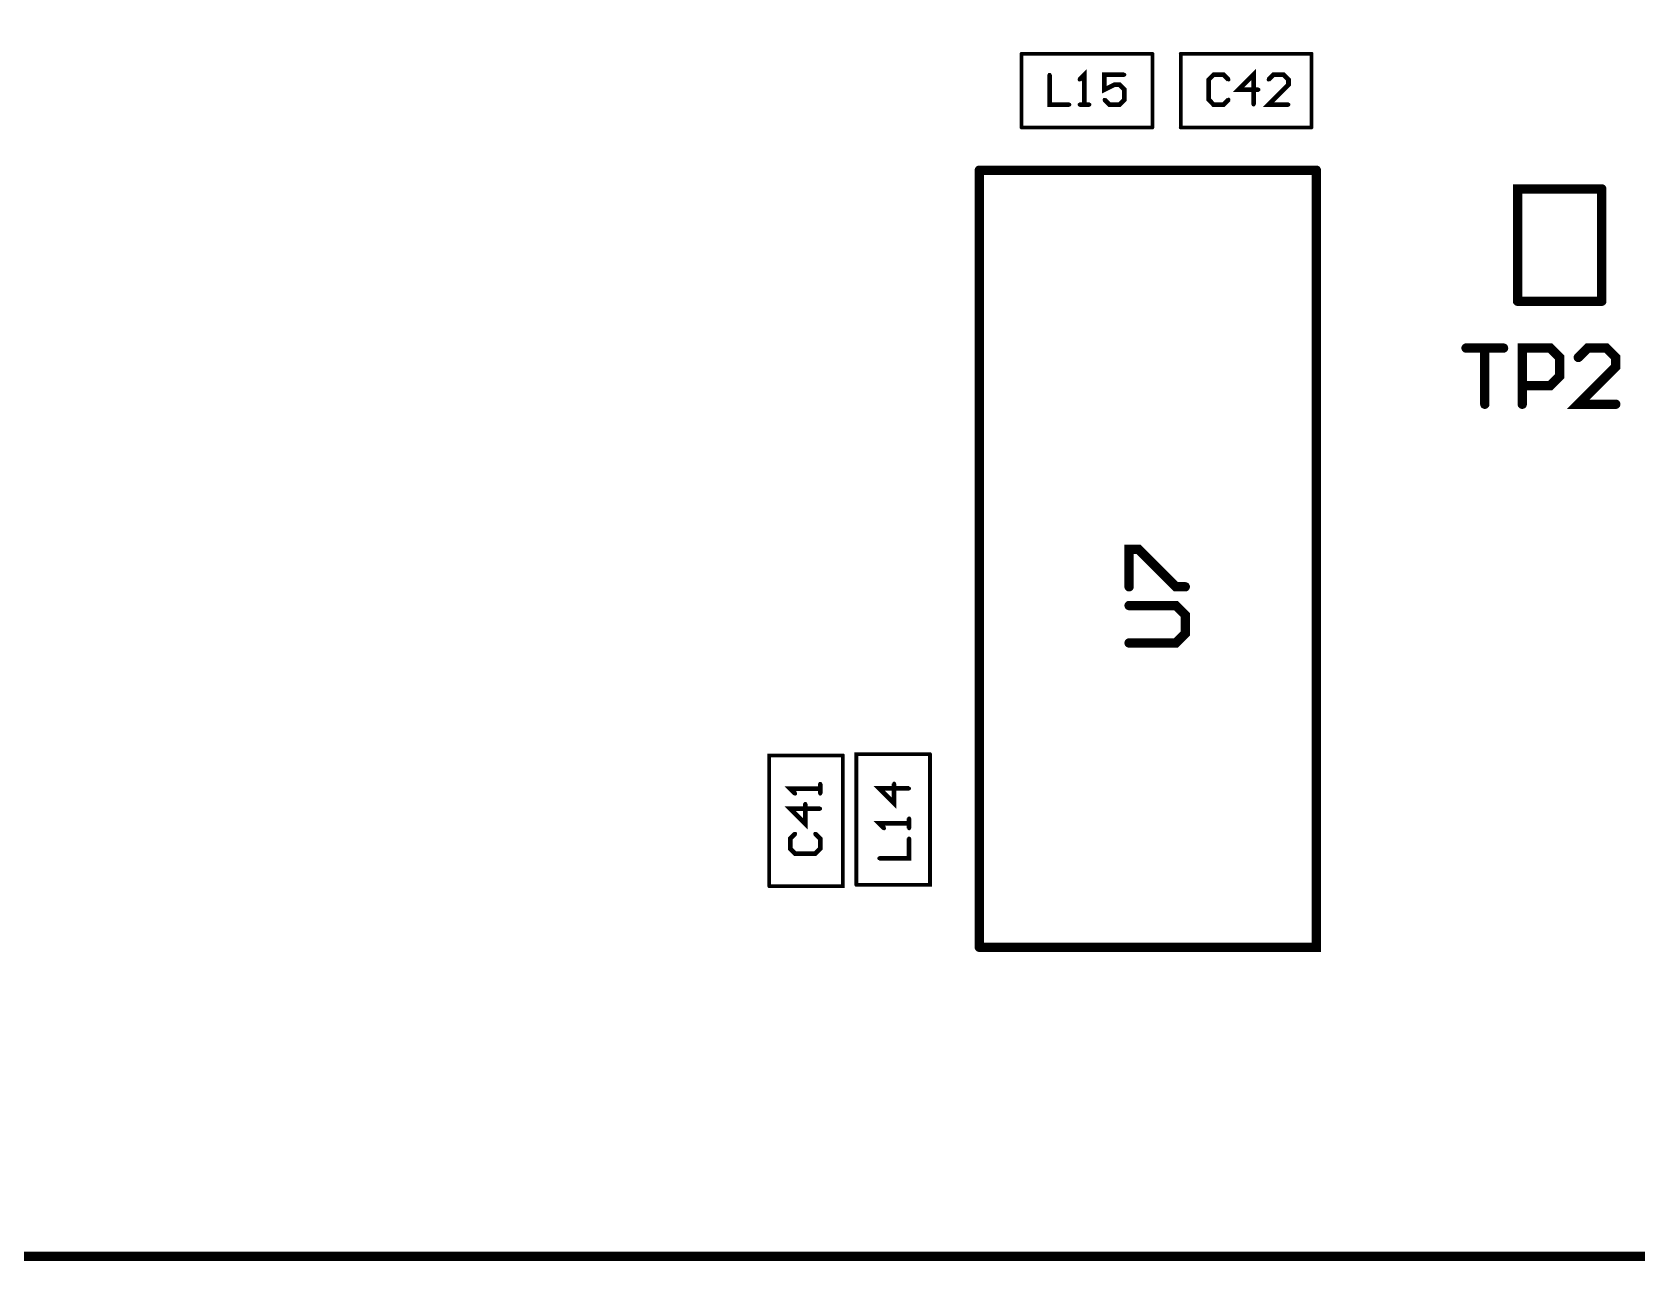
# Model space of a CAD drawing. Extents: x -4.2 to 14.8, y -3.5 to 8.8.
# Drawn here: x 0.006538 to 0.008252, y -0.000205 to 0.001107 of the extents above; entities that cross this region are included whole.
import ezdxf

# ---------------------------------------------------------------- set-up
doc = ezdxf.new("R2010")
doc.units = 0
doc.layers.add('2D_LINE_00', color=1, linetype='CONTINUOUS')

# ---------------------------------------------------------------- blocks, each defined once
blk = doc.blocks.new('SMOOTH_0$00001')
at = {"const_width": 0.00000499}
blk.add_lwpolyline([(-0.0000025, 0, 1), (0.0000025, 0, 1)], format="xyb", close=True, dxfattribs=at)
blk = doc.blocks.new('DRAWING_276')
at = {"layer": '2D_LINE_00', "const_width": 0.00001}
blk.add_lwpolyline([(0, 0), (0.00009, 0)], dxfattribs=at)
at = {"layer": '2D_LINE_00'}
for p in [(0, 0), (0.00009, 0)]:
    blk.add_blockref('SMOOTH_0$00001', p, dxfattribs=at)
blk = doc.blocks.new('DRAWING_277')
at = {"layer": '2D_LINE_00', "const_width": 0.00001}
blk.add_lwpolyline([(0, 0), (0, 0.00012), (0.00009, 0.00012)], dxfattribs=at)
at = {"layer": '2D_LINE_00'}
for p in [(0, 0.00012), (0.00009, 0.00012), (0, 0)]:
    blk.add_blockref('SMOOTH_0$00001', p, dxfattribs=at)
blk = doc.blocks.new('DRAWING_278')
at = {"layer": '2D_LINE_00', "const_width": 0.00001}
blk.add_lwpolyline([(0, 0), (0, 0.00012)], dxfattribs=at)
at = {"layer": '2D_LINE_00'}
for p in [(0, 0.00012), (0, 0)]:
    blk.add_blockref('SMOOTH_0$00001', p, dxfattribs=at)
blk = doc.blocks.new('DRAWING_305')
at = {"layer": '2D_LINE_00', "const_width": 0.00001}
blk.add_lwpolyline([(0, 0), (0.00036, 0), (0.00036, 0.00083)], dxfattribs=at)
at = {"layer": '2D_LINE_00'}
for p in [(0.00036, 0.00083), (0, 0), (0.00036, 0)]:
    blk.add_blockref('SMOOTH_0$00001', p, dxfattribs=at)
blk = doc.blocks.new('DRAWING_306')
at = {"layer": '2D_LINE_00', "const_width": 0.00001}
blk.add_lwpolyline([(0, 0), (0.00036, 0)], dxfattribs=at)
at = {"layer": '2D_LINE_00'}
for p in [(0, 0), (0.00036, 0)]:
    blk.add_blockref('SMOOTH_0$00001', p, dxfattribs=at)
blk = doc.blocks.new('DRAWING_307')
at = {"layer": '2D_LINE_00', "const_width": 0.00001}
blk.add_lwpolyline([(0, 0), (0, 0.00083)], dxfattribs=at)
at = {"layer": '2D_LINE_00'}
for p in [(0, 0.00083), (0, 0)]:
    blk.add_blockref('SMOOTH_0$00001', p, dxfattribs=at)
blk = doc.blocks.new('DRAWING_308')
at = {"layer": '2D_LINE_00', "const_width": 0.00001}
blk.add_lwpolyline([(0, 0), (0.01123, 0), (0.01123, 0.0074)], dxfattribs=at)
blk = doc.blocks.new('DRAWING_516')
at = {"layer": '2D_LINE_00', "const_width": 0.00001}
blk.add_lwpolyline([(0, 0), (0.00004, 0), (0.00002, 0), (0.00002, -0.00006)], dxfattribs=at)
at = {"layer": '2D_LINE_00'}
for p in [(0, 0), (0.00002, 0), (0.00004, 0), (0.00002, -0.00006)]:
    blk.add_blockref('SMOOTH_0$00001', p, dxfattribs=at)
blk = doc.blocks.new('DRAWING_517')
at = {"layer": '2D_LINE_00', "const_width": 0.00001}
blk.add_lwpolyline([(0, 0), (0, 0.00006), (0.00003, 0.00006), (0.00004, 0.00005), (0.00004, 0.00003), (0.00003, 0.00002), (0, 0.00002)], dxfattribs=at)
at = {"layer": '2D_LINE_00'}
for p in [(0, 0.00006), (0.00003, 0.00006), (0.00004, 0.00005), (0.00004, 0.00003), (0, 0.00002), (0.00003, 0.00002), (0, 0)]:
    blk.add_blockref('SMOOTH_0$00001', p, dxfattribs=at)
blk = doc.blocks.new('DRAWING_518')
at = {"layer": '2D_LINE_00', "const_width": 0.00001}
blk.add_lwpolyline([(0, 0), (-0.00004, 0), (0, 0.00004), (0, 0.00005), (-0.00001, 0.00006), (-0.00003, 0.00006), (-0.00004, 0.00005)], dxfattribs=at)
at = {"layer": '2D_LINE_00'}
for p in [(-0.00004, 0.00005), (-0.00003, 0.00006), (-0.00001, 0.00006), (0, 0.00005), (0, 0.00004), (-0.00004, 0), (0, 0)]:
    blk.add_blockref('SMOOTH_0$00001', p, dxfattribs=at)
blk = doc.blocks.new('DRAWING_551')
at = {"layer": '2D_LINE_00', "const_width": 0.00001}
blk.add_lwpolyline([(0, 0), (0.00005, 0), (0.00006, 0.00001), (0.00006, 0.00003), (0.00005, 0.00004), (0, 0.00004)], dxfattribs=at)
at = {"layer": '2D_LINE_00'}
for p in [(0, 0.00004), (0.00005, 0.00004), (0.00006, 0.00003), (0, 0), (0.00005, 0), (0.00006, 0.00001)]:
    blk.add_blockref('SMOOTH_0$00001', p, dxfattribs=at)
blk = doc.blocks.new('DRAWING_552')
at = {"layer": '2D_LINE_00', "const_width": 0.00001}
blk.add_lwpolyline([(0, 0), (0, 0.00004), (0.00001, 0.00004), (0.00005, 0), (0.00006, 0)], dxfattribs=at)
at = {"layer": '2D_LINE_00'}
for p in [(0, 0.00004), (0.00001, 0.00004), (0, 0), (0.00005, 0), (0.00006, 0)]:
    blk.add_blockref('SMOOTH_0$00001', p, dxfattribs=at)
blk = doc.blocks.new('SMOOTH_0$000003937')
at = {"const_width": 0.00000197}
blk.add_lwpolyline([(-0.000001, 0, 1), (0.000001, 0, 1)], format="xyb", close=True, dxfattribs=at)
blk = doc.blocks.new('DRAWING_863')
at = {"layer": '2D_LINE_00', "const_width": 0.00000394}
blk.add_lwpolyline([(0, 0), (0.0000787, 0), (0.0000787, 0.0001398)], dxfattribs=at)
at = {"layer": '2D_LINE_00'}
for p in [(0.0000787, 0.0001398), (0, 0), (0.0000787, 0)]:
    blk.add_blockref('SMOOTH_0$000003937', p, dxfattribs=at)
blk = doc.blocks.new('DRAWING_864')
at = {"layer": '2D_LINE_00', "const_width": 0.00000394}
blk.add_lwpolyline([(0, 0), (0, 0.0001398), (0.0000787, 0.0001398)], dxfattribs=at)
at = {"layer": '2D_LINE_00'}
for p in [(0, 0.0001398), (0.0000787, 0.0001398), (0, 0)]:
    blk.add_blockref('SMOOTH_0$000003937', p, dxfattribs=at)
blk = doc.blocks.new('DRAWING_883')
at = {"layer": '2D_LINE_00', "const_width": 0.00000394}
blk.add_lwpolyline([(0, 0), (0, 0.0000787)], dxfattribs=at)
at = {"layer": '2D_LINE_00'}
for p in [(0, 0.0000787), (0, 0)]:
    blk.add_blockref('SMOOTH_0$000003937', p, dxfattribs=at)
blk = doc.blocks.new('DRAWING_884')
at = {"layer": '2D_LINE_00', "const_width": 0.00000394}
blk.add_lwpolyline([(0, 0), (0.0001398, 0)], dxfattribs=at)
at = {"layer": '2D_LINE_00'}
for p in [(0, 0), (0.0001398, 0)]:
    blk.add_blockref('SMOOTH_0$000003937', p, dxfattribs=at)
blk = doc.blocks.new('DRAWING_885')
at = {"layer": '2D_LINE_00', "const_width": 0.00000394}
blk.add_lwpolyline([(0, 0), (0.0001398, 0)], dxfattribs=at)
at = {"layer": '2D_LINE_00'}
for p in [(0, 0), (0.0001398, 0)]:
    blk.add_blockref('SMOOTH_0$000003937', p, dxfattribs=at)
blk = doc.blocks.new('DRAWING_886')
at = {"layer": '2D_LINE_00', "const_width": 0.00000394}
blk.add_lwpolyline([(0, 0), (0, 0.0000787)], dxfattribs=at)
at = {"layer": '2D_LINE_00'}
for p in [(0, 0.0000787), (0, 0)]:
    blk.add_blockref('SMOOTH_0$000003937', p, dxfattribs=at)
blk = doc.blocks.new('DRAWING_887')
at = {"layer": '2D_LINE_00', "const_width": 0.00000394}
blk.add_lwpolyline([(0, 0), (0.0000787, 0), (0.0000787, 0.0001398)], dxfattribs=at)
at = {"layer": '2D_LINE_00'}
for p in [(0.0000787, 0.0001398), (0, 0), (0.0000787, 0)]:
    blk.add_blockref('SMOOTH_0$000003937', p, dxfattribs=at)
blk = doc.blocks.new('DRAWING_888')
at = {"layer": '2D_LINE_00', "const_width": 0.00000394}
blk.add_lwpolyline([(0, 0), (0, 0.0001398), (0.0000787, 0.0001398)], dxfattribs=at)
at = {"layer": '2D_LINE_00'}
for p in [(0, 0.0001398), (0.0000787, 0.0001398), (0, 0)]:
    blk.add_blockref('SMOOTH_0$000003937', p, dxfattribs=at)
blk = doc.blocks.new('DRAWING_1022')
at = {"layer": '2D_LINE_00', "const_width": 0.00000394}
blk.add_lwpolyline([(0, 0), (0, 0.0000787)], dxfattribs=at)
at = {"layer": '2D_LINE_00'}
for p in [(0, 0.0000787), (0, 0)]:
    blk.add_blockref('SMOOTH_0$000003937', p, dxfattribs=at)
blk = doc.blocks.new('DRAWING_1023')
at = {"layer": '2D_LINE_00', "const_width": 0.00000394}
blk.add_lwpolyline([(0, 0), (0.0001398, 0)], dxfattribs=at)
at = {"layer": '2D_LINE_00'}
for p in [(0, 0), (0.0001398, 0)]:
    blk.add_blockref('SMOOTH_0$000003937', p, dxfattribs=at)
blk = doc.blocks.new('DRAWING_1024')
at = {"layer": '2D_LINE_00', "const_width": 0.00000394}
blk.add_lwpolyline([(0, 0), (0.0001398, 0)], dxfattribs=at)
at = {"layer": '2D_LINE_00'}
for p in [(0, 0), (0.0001398, 0)]:
    blk.add_blockref('SMOOTH_0$000003937', p, dxfattribs=at)
blk = doc.blocks.new('DRAWING_1025')
at = {"layer": '2D_LINE_00', "const_width": 0.00000394}
blk.add_lwpolyline([(0, 0), (0, 0.0000787)], dxfattribs=at)
at = {"layer": '2D_LINE_00'}
for p in [(0, 0.0000787), (0, 0)]:
    blk.add_blockref('SMOOTH_0$000003937', p, dxfattribs=at)
blk = doc.blocks.new('DRAWING_2654')
at = {"layer": '2D_LINE_00', "const_width": 0.00000501}
blk.add_lwpolyline([(0, 0), (0.000032, 0), (0.000032, 0.0000213)], dxfattribs=at)
at = {"layer": '2D_LINE_00'}
for p in [(0.000032, 0.0000213), (0, 0), (0.000032, 0)]:
    blk.add_blockref('SMOOTH_0$000003937', p, dxfattribs=at)
blk = doc.blocks.new('DRAWING_2655')
at = {"layer": '2D_LINE_00', "const_width": 0.00000501}
blk.add_lwpolyline([(0, 0), (0, 0.0000107), (0, 0.0000053), (-0.000032, 0.0000053), (-0.0000267, 0)], dxfattribs=at)
at = {"layer": '2D_LINE_00'}
for p in [(-0.000032, 0.0000053), (-0.0000267, 0), (0, 0.0000107), (0, 0.0000053), (0, 0)]:
    blk.add_blockref('SMOOTH_0$000003937', p, dxfattribs=at)
blk = doc.blocks.new('DRAWING_2656')
at = {"layer": '2D_LINE_00', "const_width": 0.00000501}
blk.add_lwpolyline([(0, 0), (-0.000032, 0), (-0.000016, -0.000016), (-0.000016, 0.0000053)], dxfattribs=at)
at = {"layer": '2D_LINE_00'}
for p in [(-0.000032, 0), (-0.000016, 0.0000053), (0, 0), (-0.000016, -0.000016)]:
    blk.add_blockref('SMOOTH_0$000003937', p, dxfattribs=at)
blk = doc.blocks.new('DRAWING_2672')
at = {"layer": '2D_LINE_00', "const_width": 0.00000501}
blk.add_lwpolyline([(0, 0), (-0.0000053, 0.0000053), (-0.000016, 0.0000053), (-0.0000213, 0), (-0.0000213, -0.0000213), (-0.000016, -0.0000267), (-0.0000053, -0.0000267), (0, -0.0000213)], dxfattribs=at)
at = {"layer": '2D_LINE_00'}
for p in [(-0.0000213, 0), (-0.000016, 0.0000053), (-0.0000053, 0.0000053), (0, 0), (-0.0000213, -0.0000213), (-0.000016, -0.0000267), (-0.0000053, -0.0000267), (0, -0.0000213)]:
    blk.add_blockref('SMOOTH_0$000003937', p, dxfattribs=at)
blk = doc.blocks.new('DRAWING_2673')
at = {"layer": '2D_LINE_00', "const_width": 0.00000501}
blk.add_lwpolyline([(0, 0), (0, 0.000032), (-0.000016, 0.000016), (0.0000053, 0.000016)], dxfattribs=at)
at = {"layer": '2D_LINE_00'}
for p in [(-0.000016, 0.000016), (0, 0.000032), (0.0000053, 0.000016), (0, 0)]:
    blk.add_blockref('SMOOTH_0$000003937', p, dxfattribs=at)
blk = doc.blocks.new('DRAWING_2674')
at = {"layer": '2D_LINE_00', "const_width": 0.00000501}
blk.add_lwpolyline([(0, 0), (-0.0000213, 0), (0, 0.0000213), (0, 0.0000267), (-0.0000054, 0.000032), (-0.000016, 0.000032), (-0.0000213, 0.0000267)], dxfattribs=at)
at = {"layer": '2D_LINE_00'}
for p in [(-0.0000213, 0.0000267), (-0.000016, 0.000032), (-0.0000054, 0.000032), (0, 0.0000267), (0, 0.0000213), (-0.0000213, 0), (0, 0)]:
    blk.add_blockref('SMOOTH_0$000003937', p, dxfattribs=at)
blk = doc.blocks.new('DRAWING_2675')
at = {"layer": '2D_LINE_00', "const_width": 0.00000501}
blk.add_lwpolyline([(0, 0), (-0.0000053, -0.0000053), (-0.0000053, -0.000016), (0, -0.0000213), (0.0000213, -0.0000213), (0.0000267, -0.000016), (0.0000267, -0.0000053), (0.0000213, 0)], dxfattribs=at)
at = {"layer": '2D_LINE_00'}
for p in [(0, 0), (0.0000213, 0), (-0.0000053, -0.0000053), (-0.0000053, -0.000016), (0.0000267, -0.0000053), (0.0000267, -0.000016), (0, -0.0000213), (0.0000213, -0.0000213)]:
    blk.add_blockref('SMOOTH_0$000003937', p, dxfattribs=at)
blk = doc.blocks.new('DRAWING_2676')
at = {"layer": '2D_LINE_00', "const_width": 0.00000501}
blk.add_lwpolyline([(0, 0), (-0.000032, 0), (-0.000016, -0.000016), (-0.000016, 0.0000053)], dxfattribs=at)
at = {"layer": '2D_LINE_00'}
for p in [(-0.000032, 0), (-0.000016, 0.0000053), (0, 0), (-0.000016, -0.000016)]:
    blk.add_blockref('SMOOTH_0$000003937', p, dxfattribs=at)
blk = doc.blocks.new('DRAWING_2677')
at = {"layer": '2D_LINE_00', "const_width": 0.00000501}
blk.add_lwpolyline([(0, 0), (0, 0.0000107), (0, 0.0000053), (-0.000032, 0.0000053), (-0.0000267, 0)], dxfattribs=at)
at = {"layer": '2D_LINE_00'}
for p in [(-0.000032, 0.0000053), (-0.0000267, 0), (0, 0.0000107), (0, 0.0000053), (0, 0)]:
    blk.add_blockref('SMOOTH_0$000003937', p, dxfattribs=at)
blk = doc.blocks.new('DRAWING_2697')
at = {"layer": '2D_LINE_00', "const_width": 0.00000501}
blk.add_lwpolyline([(0, 0), (0, -0.000032), (0.0000213, -0.000032)], dxfattribs=at)
at = {"layer": '2D_LINE_00'}
for p in [(0, 0), (0, -0.000032), (0.0000213, -0.000032)]:
    blk.add_blockref('SMOOTH_0$000003937', p, dxfattribs=at)
blk = doc.blocks.new('DRAWING_2698')
at = {"layer": '2D_LINE_00', "const_width": 0.00000501}
blk.add_lwpolyline([(0, 0), (0.0000107, 0), (0.0000053, 0), (0.0000053, 0.000032), (0, 0.0000267)], dxfattribs=at)
at = {"layer": '2D_LINE_00'}
for p in [(0, 0.0000267), (0.0000053, 0.000032), (0, 0), (0.0000053, 0), (0.0000107, 0)]:
    blk.add_blockref('SMOOTH_0$000003937', p, dxfattribs=at)
blk = doc.blocks.new('DRAWING_2699')
at = {"layer": '2D_LINE_00', "const_width": 0.00000501}
blk.add_lwpolyline([(0, 0), (-0.0000213, 0), (-0.0000213, -0.000016), (-0.0000107, -0.0000107), (-0.0000053, -0.0000107), (0, -0.000016), (0, -0.0000267), (-0.0000053, -0.000032), (-0.000016, -0.000032), (-0.0000213, -0.0000267)], dxfattribs=at)
at = {"layer": '2D_LINE_00'}
for p in [(-0.0000213, 0), (0, 0), (-0.0000213, -0.000016), (-0.0000107, -0.0000107), (-0.0000053, -0.0000107), (0, -0.000016), (-0.0000213, -0.0000267), (-0.000016, -0.000032), (-0.0000053, -0.000032), (0, -0.0000267)]:
    blk.add_blockref('SMOOTH_0$000003937', p, dxfattribs=at)

msp = doc.modelspace()

# ---------------------------------------------------------------- block references
for name, p in [('DRAWING_308', (-0.000235, -0.0002)), ('DRAWING_1023', (0.0075951, 0.0010844)), ('DRAWING_1025', (0.0075951, 0.0010056)), ('DRAWING_1022', (0.0077349, 0.0010056)), ('DRAWING_884', (0.0077651, 0.0010844)), ('DRAWING_886', (0.0077651, 0.0010056)), ('DRAWING_883', (0.0079049, 0.0010056)), ('DRAWING_2697', (0.007625, 0.001062)), ('DRAWING_2698', (0.007657, 0.00103)), ('DRAWING_2699', (0.007705, 0.001062)), ('DRAWING_2672', (0.0078163, 0.0010567)), ('DRAWING_2673', (0.007843, 0.00103)), ('DRAWING_2674', (0.0078803, 0.00103)), ('DRAWING_1024', (0.0075951, 0.0010056)), ('DRAWING_885', (0.0077651, 0.0010056)), ('DRAWING_305', (0.00755, 0.00013)), ('DRAWING_306', (0.00755, 0.00096)), ('DRAWING_307', (0.00755, 0.00013)), ('DRAWING_277', (0.008125, 0.00082)), ('DRAWING_278', (0.008215, 0.00082)), ('DRAWING_276', (0.008125, 0.00082)), ('DRAWING_516', (0.00807, 0.00077)), ('DRAWING_517', (0.00813, 0.00071)), ('DRAWING_518', (0.0082299, 0.00071)), ('DRAWING_552', (0.00771, 0.000515)), ('DRAWING_551', (0.00771, 0.000455)), ('DRAWING_887', (0.0073256, 0.0001951)), ('DRAWING_888', (0.0073256, 0.0001951)), ('DRAWING_863', (0.0074186, 0.0001966)), ('DRAWING_864', (0.0074186, 0.0001966)), ('DRAWING_2677', (0.00738, 0.000294)), ('DRAWING_2656', (0.007475, 0.0002996)), ('DRAWING_2676', (0.00738, 0.000278)), ('DRAWING_2655', (0.007475, 0.000257)), ('DRAWING_2675', (0.0073533, 0.0002513)), ('DRAWING_2654', (0.007443, 0.000225))]:
    msp.add_blockref(name, p)

doc.saveas('drawing.dxf')
